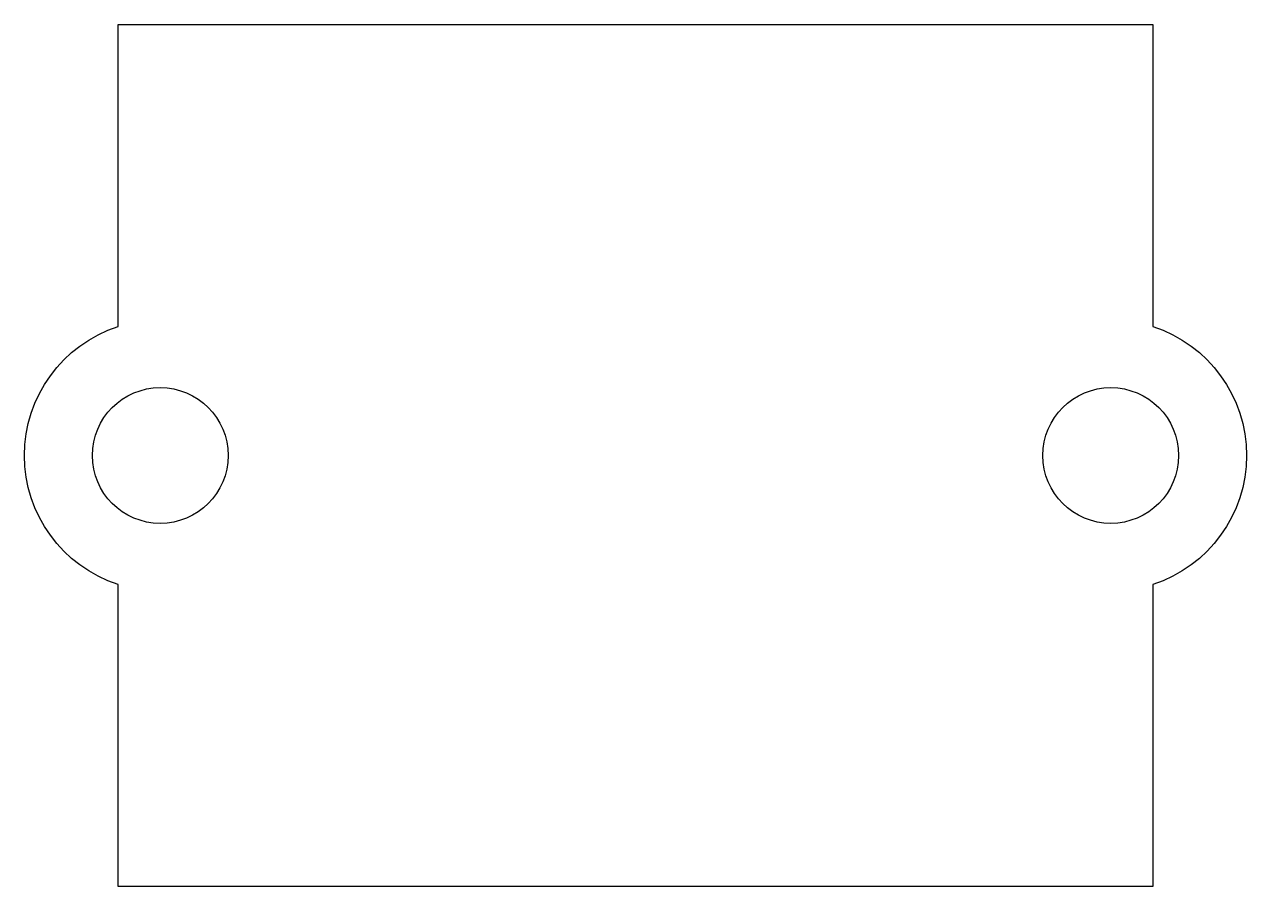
# Model space of a CAD drawing. Header units: millimetres. Extents: x -9 to 9, y 12.7 to 25.4.
import ezdxf

# ---------------------------------------------------------------- set-up
doc = ezdxf.new("R2010")
doc.units = ezdxf.units.MM
doc.layers.get('0').update_dxf_attribs({"linetype": 'CONTINUOUS'})

msp = doc.modelspace()

# ---------------------------------------------------------------- linework, layer by layer
msp.add_lwpolyline([(-7.62, 20.901), (-7.62, 25.35), (7.62, 25.35), (7.62, 20.901, -0.725753), (7.62, 17.099), (7.62, 12.65), (-7.62, 12.65), (-7.62, 17.099, -0.725753)], format="xyb", close=True)
for centre in [(-7, 19), (7, 19)]:
    msp.add_circle(centre, 1)

doc.saveas('drawing.dxf')
